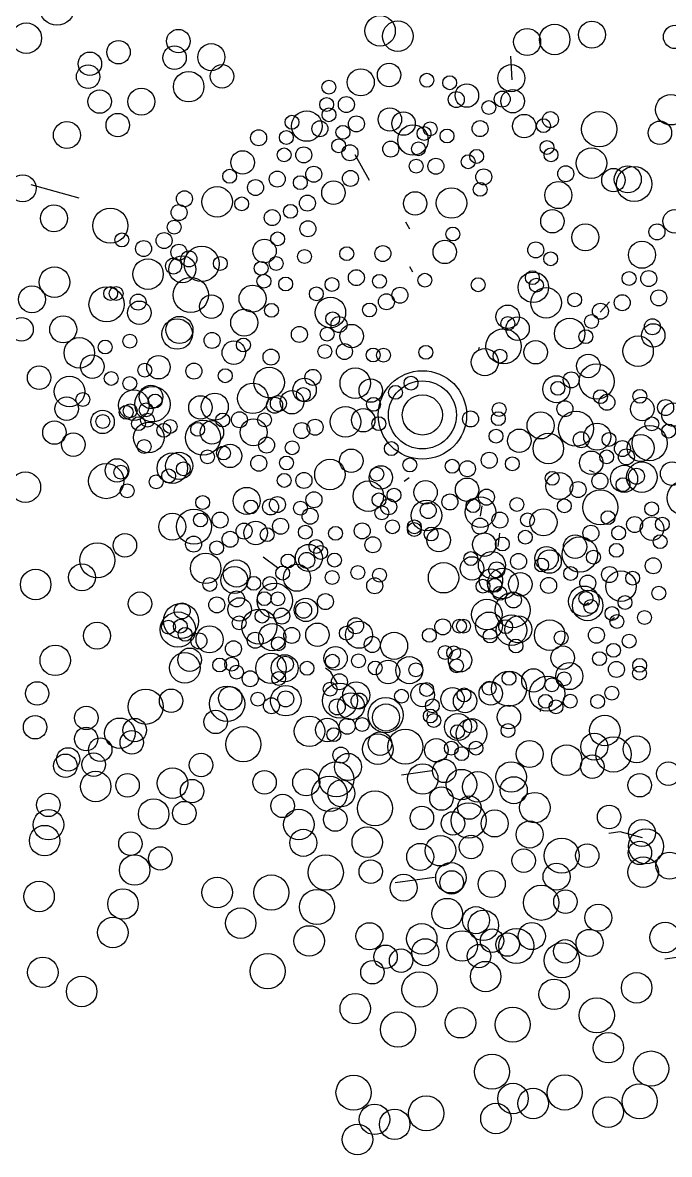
# Model space of a CAD drawing. Header units: millimetres. Extents: x 441156 to 441876, y 4514765 to 4515211.
# Drawn here: x 441718.662 to 441719.315, y 4514837.387 to 4514838.531 of the extents above; entities that cross this region are included whole.
import ezdxf

# ---------------------------------------------------------------- set-up
doc = ezdxf.new("R2010")
doc.units = ezdxf.units.MM
doc.layers.add('01_piscinas', color=254, linetype='Continuous')

msp = doc.modelspace()

# ---------------------------------------------------------------- linework, layer by layer
at = {"layer": '01_piscinas'}
for p, q in [((441719.15626351, 4514838.47299437, 0.00000053), (441719.15508671, 4514838.49681329, 0.00000053)), ((441719.01222704, 4514838.37131475, 0.00000053), (441718.99758698, 4514838.39723094, 0.00000053)), ((441718.71871928, 4514838.35359961, 0.00000053), (441718.67025413, 4514838.3670747, 0.00000053)), ((441719.04860057, 4514838.32940603, 0.00000053), (441719.05276712, 4514838.32258655, 0.00000053)), ((441719.30437968, 4514838.32745384, 0.00000053), (441719.30591953, 4514838.32684535, 0.00000053)), ((441719.05254837, 4514838.28441181, 0.00000053), (441719.0557534, 4514838.27916606, 0.00000053)), ((441719.24525386, 4514838.23819898, 0.00000053), (441719.25472747, 4514838.24865735, 0.00000053)), ((441719.12295464, 4514838.20268991, 0.00000053), (441719.12210079, 4514838.19915405, 0.00000053)), ((441719.05236415, 4514838.07085598, 0.00000053), (441719.04735935, 4514838.06711552, 0.00000053)), ((441719.23435658, 4514838.07859969, 0.00000053), (441719.2392841, 4514838.07665253, 0.00000053)), ((441719.12573493, 4514838.04251251, 0.00000053), (441719.12422402, 4514838.03206184, 0.00000053)), ((441719.1437431, 4514838.01493694, 0.00000053), (441719.14177892, 4514838.00135107, 0.00000053)), ((441718.90475186, 4514837.99119592, 0.00000053), (441718.91927758, 4514837.9801735, 0.00000053)), ((441719.23359157, 4514837.94460043, 0.00000053), (441719.22858677, 4514837.94085997, 0.00000053)), ((441719.25996562, 4514837.92942843, 0.00000053), (441719.25496082, 4514837.92568798, 0.00000053)), ((441719.07100428, 4514837.83361461, 0.00000053), (441719.07015043, 4514837.83007875, 0.00000053)), ((441719.18542744, 4514837.83819045, 0.00000053), (441719.18457359, 4514837.83465459, 0.00000053)), ((441719.09013433, 4514837.79079296, 0.00000053), (441719.08928048, 4514837.78725709, 0.00000053)), ((441719.04453129, 4514837.77091968, 0.00000053), (441719.07506159, 4514837.77510615, 0.00000053)), ((441719.03817837, 4514837.66186626, 0.00000053), (441719.07786776, 4514837.66730868, 0.00000053))]:
    msp.add_line(p, q, dxfattribs=at)
at = {"layer": '01_piscinas', "elevation": 0.00000053}
for points in [[(441718.98005046, 4514837.86250141), (441718.97307738, 4514837.87446183), (441718.97307738, 4514837.87446183), (441718.96762819, 4514837.87863187)], [(441719.2883052, 4514837.70711101), (441719.26567946, 4514837.71307092), (441719.26567946, 4514837.71307092), (441719.25418438, 4514837.71154233)], [(441719.35508446, 4514837.57891499), (441719.32567099, 4514837.58666287), (441719.32567099, 4514837.58666287), (441719.31072739, 4514837.5846757)]]:
    msp.add_lwpolyline(points, dxfattribs=at)
at = {"layer": '01_piscinas'}
for centre, radius in [((441718.69637246, 4514838.54600709, 0.00000053), 0.01775907), ((441718.66540419, 4514838.51509017, 0.00000053), 0.01541533), ((441719.02290338, 4514838.52251039, 0.00000053), 0.01541533), ((441719.04088056, 4514838.51717122, 0.00000053), 0.01541533), ((441719.19941716, 4514838.51386468, 0.00000053), 0.01541533), ((441719.23702387, 4514838.51863875, 0.00000053), 0.01366082), ((441719.32114254, 4514838.51641371, 0.00000053), 0.01185795), ((441718.81906648, 4514838.51216884, 0.00000053), 0.01185795), ((441719.17154698, 4514838.51133995, 0.00000053), 0.01366082), ((441718.75856054, 4514838.50098001, 0.00000053), 0.01185795), ((441718.81518037, 4514838.49539479, 0.00000053), 0.01185795), ((441718.85228779, 4514838.49595021, 0.00000053), 0.01366082), ((441718.72962526, 4514838.48925965, 0.00000053), 0.01185795), ((441718.72786825, 4514838.47620611, 0.00000053), 0.01185795), ((441718.86314648, 4514838.47658237, 0.00000053), 0.01185795), ((441719.00340813, 4514838.47056736, 0.00000053), 0.01366082), ((441719.03202534, 4514838.47794925, 0.00000053), 0.01185795), ((441719.15555976, 4514838.47473476, 0.00000053), 0.01366082), ((441718.82947745, 4514838.46608329, 0.00000053), 0.01541533), ((441718.9712096, 4514838.46565616, 0.00000053), 0.00701654), ((441719.07009421, 4514838.47258396, 0.00000053), 0.00701654), ((441719.09330162, 4514838.47010767, 0.00000053), 0.00701654), ((441718.73947713, 4514838.4510515, 0.00000053), 0.01185795), ((441718.78160366, 4514838.45102801, 0.00000053), 0.01366082), ((441719.09996338, 4514838.45312918, 0.00000053), 0.00808333), ((441719.1106396, 4514838.45717588, 0.00000053), 0.01185795), ((441719.14641775, 4514838.45350149, 0.00000053), 0.00808333), ((441719.15695224, 4514838.45145769, 0.00000053), 0.01185795), ((441718.96890796, 4514838.44803685, 0.00000053), 0.00701654), ((441718.98882578, 4514838.44802033, 0.00000053), 0.00808333), ((441719.13283551, 4514838.44497568, 0.00000053), 0.00701654), ((441719.31668673, 4514838.44282823, 0.00000053), 0.01541533), ((441718.75778192, 4514838.42724576, 0.00000053), 0.01185795), ((441718.93384548, 4514838.43015308, 0.00000053), 0.00701654), ((441718.94882062, 4514838.42631531, 0.00000053), 0.01541533), ((441718.97124265, 4514838.43776543, 0.00000053), 0.00701654), ((441718.99896011, 4514838.42851839, 0.00000053), 0.00808333), ((441719.0327813, 4514838.43295362, 0.00000053), 0.01185795), ((441719.0466099, 4514838.42884657, 0.00000053), 0.01185795), ((441719.16856112, 4514838.42630308, 0.00000053), 0.01185795), ((441719.19505682, 4514838.43278766, 0.00000053), 0.00808333), ((441719.24438456, 4514838.4231912, 0.00000053), 0.01775907), ((441718.70638023, 4514838.41721829, 0.00000053), 0.01366082), ((441718.96204209, 4514838.42364868, 0.00000053), 0.00808333), ((441718.98537787, 4514838.41999258, 0.00000053), 0.00701654), ((441719.05618166, 4514838.41220182, 0.00000053), 0.01541533), ((441719.06735437, 4514838.4187861, 0.00000053), 0.00701654), ((441719.0735512, 4514838.42351265, 0.00000053), 0.00701654), ((441719.12400723, 4514838.42370296, 0.00000053), 0.00808333), ((441719.18812969, 4514838.42666387, 0.00000053), 0.00701654), ((441719.30571156, 4514838.41949163, 0.00000053), 0.01185795), ((441718.90017387, 4514838.41446292, 0.00000053), 0.00808333), ((441718.92817786, 4514838.414771, 0.00000053), 0.00701654), ((441719.09056177, 4514838.41630981, 0.00000053), 0.00701654), ((441718.92587623, 4514838.39715169, 0.00000053), 0.00701654), ((441718.94579404, 4514838.39713516, 0.00000053), 0.00808333), ((441718.98105076, 4514838.40639814, 0.00000053), 0.00701654), ((441718.99249191, 4514838.39930659, 0.00000053), 0.00808333), ((441719.03368276, 4514838.40309594, 0.00000053), 0.00808333), ((441719.06168675, 4514838.40340402, 0.00000053), 0.00701654), ((441719.12055932, 4514838.39567522, 0.00000053), 0.00701654), ((441719.19160892, 4514838.40475991, 0.00000053), 0.00701654), ((441719.19567648, 4514838.39725552, 0.00000053), 0.00701654), ((441719.23652935, 4514838.38884605, 0.00000053), 0.01541533), ((441718.88399212, 4514838.38954816, 0.00000053), 0.01185795), ((441719.05938511, 4514838.38578471, 0.00000053), 0.00701654), ((441719.07930293, 4514838.38576818, 0.00000053), 0.00808333), ((441719.11191498, 4514838.39028282, 0.00000053), 0.00701654), ((441718.87086372, 4514838.37558495, 0.00000053), 0.00701654), ((441718.91901035, 4514838.37276351, 0.00000053), 0.00808333), ((441718.95592837, 4514838.37763323, 0.00000053), 0.00808333), ((441718.99299932, 4514838.37338022, 0.00000053), 0.00808333), ((441719.12767335, 4514838.37498923, 0.00000053), 0.00808333), ((441719.21057046, 4514838.3781384, 0.00000053), 0.00808333), ((441719.25876849, 4514838.37165966, 0.00000053), 0.01185795), ((441719.27328214, 4514838.37244722, 0.00000053), 0.01366082), ((441719.27971706, 4514838.36776183, 0.00000053), 0.01775907), ((441718.66168505, 4514838.36346646, 0.00000053), 0.01366082), ((441718.89700535, 4514838.36413682, 0.00000053), 0.00808333), ((441718.94234614, 4514838.36910741, 0.00000053), 0.00701654), ((441718.97579456, 4514838.35895741, 0.00000053), 0.01185795), ((441719.12411307, 4514838.36234226, 0.00000053), 0.00701654), ((441719.20315144, 4514838.35655425, 0.00000053), 0.01366082), ((441718.82523217, 4514838.35285236, 0.00000053), 0.00808333), ((441718.85823208, 4514838.34977428, 0.00000053), 0.01541533), ((441718.94946017, 4514838.34842142, 0.00000053), 0.00808333), ((441719.05837998, 4514838.34810088, 0.00000053), 0.01185795), ((441719.09506943, 4514838.34855337, 0.00000053), 0.01541533), ((441718.6932737, 4514838.33309055, 0.00000053), 0.01366082), ((441718.8197283, 4514838.3389572, 0.00000053), 0.00808333), ((441718.88306182, 4514838.34764438, 0.00000053), 0.00701654), ((441718.9323514, 4514838.34013089, 0.00000053), 0.00701654), ((441718.75022671, 4514838.32562221, 0.00000053), 0.01775907), ((441718.91388983, 4514838.3337653, 0.00000053), 0.00808333), ((441719.19710897, 4514838.3301349, 0.00000053), 0.01185795), ((441719.32068122, 4514838.33008789, 0.00000053), 0.01185795), ((441718.81475996, 4514838.32417416, 0.00000053), 0.00701654), ((441718.94996758, 4514838.32249505, 0.00000053), 0.00808333), ((441719.09641935, 4514838.31720464, 0.00000053), 0.00701654), ((441719.23033028, 4514838.31391627, 0.00000053), 0.01366082), ((441719.30279089, 4514838.3194069, 0.00000053), 0.00808333), ((441718.76183464, 4514838.31125065, 0.00000053), 0.00701654), ((441718.80464768, 4514838.31060643, 0.00000053), 0.00808333), ((441718.90611106, 4514838.30007969, 0.00000053), 0.01185795), ((441718.91937606, 4514838.31228056, 0.00000053), 0.00701654), ((441719.08829364, 4514838.29914053, 0.00000053), 0.01185795), ((441718.78393709, 4514838.30248719, 0.00000053), 0.00808333), ((441718.81963361, 4514838.2987872, 0.00000053), 0.00808333), ((441718.82973156, 4514838.29207551, 0.00000053), 0.00808333), ((441718.84251914, 4514838.28709236, 0.00000053), 0.01775907), ((441718.94651968, 4514838.29446731, 0.00000053), 0.00701654), ((441718.98920276, 4514838.29732895, 0.00000053), 0.00701654), ((441719.02570487, 4514838.29750403, 0.00000053), 0.00808333), ((441719.18028272, 4514838.30113917, 0.00000053), 0.00808333), ((441719.19534497, 4514838.29225417, 0.00000053), 0.00701654), ((441719.28758432, 4514838.29625467, 0.00000053), 0.01366082), ((441718.78841183, 4514838.27672435, 0.00000053), 0.01541533), ((441718.81412974, 4514838.28489203, 0.00000053), 0.00808333), ((441718.82303001, 4514838.28150118, 0.00000053), 0.01366082), ((441718.86142124, 4514838.28742625, 0.00000053), 0.00701654), ((441718.90263834, 4514838.28259957, 0.00000053), 0.00701654), ((441718.91788667, 4514838.28751038, 0.00000053), 0.00701654), ((441718.69379216, 4514838.2686437, 0.00000053), 0.01541533), ((441718.90553126, 4514838.26950646, 0.00000053), 0.00701654), ((441718.99892118, 4514838.27313238, 0.00000053), 0.00808333), ((441719.02225696, 4514838.26947628, 0.00000053), 0.00701654), ((441719.06823988, 4514838.27051576, 0.00000053), 0.00701654), ((441719.17777346, 4514838.26340395, 0.00000053), 0.01541533), ((441719.17683482, 4514838.27311142, 0.00000053), 0.00701654), ((441719.27455847, 4514838.27223649, 0.00000053), 0.00701654), ((441719.29447629, 4514838.27221997, 0.00000053), 0.00808333), ((441718.83159954, 4514838.25564013, 0.00000053), 0.01775907), ((441718.89402419, 4514838.25186283, 0.00000053), 0.01366082), ((441718.92752064, 4514838.26674525, 0.00000053), 0.00701654), ((441718.9742689, 4514838.26622105, 0.00000053), 0.00701654), ((441719.12203071, 4514838.26599455, 0.00000053), 0.00701654), ((441719.18090237, 4514838.26560703, 0.00000053), 0.00701654), ((441718.67106997, 4514838.25123478, 0.00000053), 0.01366082), ((441718.74647957, 4514838.2461517, 0.00000053), 0.01775907), ((441718.7506042, 4514838.25710092, 0.00000053), 0.00701654), ((441718.75623608, 4514838.25718548, 0.00000053), 0.00701654), ((441718.77833853, 4514838.24842202, 0.00000053), 0.00808333), ((441718.85240318, 4514838.24388744, 0.00000053), 0.01185795), ((441718.95852931, 4514838.25684948, 0.00000053), 0.00701654), ((441719.02937099, 4514838.24879029, 0.00000053), 0.00808333), ((441719.04300841, 4514838.25539874, 0.00000053), 0.00808333), ((441719.19071549, 4514838.24772546, 0.00000053), 0.01541533), ((441719.21954597, 4514838.25066975, 0.00000053), 0.00701654), ((441719.2676926, 4514838.24784832, 0.00000053), 0.00808333), ((441719.30461062, 4514838.25271803, 0.00000053), 0.00808333), ((441718.77961882, 4514838.23767155, 0.00000053), 0.01185795), ((441718.91307804, 4514838.24009811, 0.00000053), 0.00701654), ((441718.97271304, 4514838.23800793, 0.00000053), 0.01541533), ((441719.01226223, 4514838.24049976, 0.00000053), 0.00701654), ((441719.15191213, 4514838.23364098, 0.00000053), 0.01185795), ((441719.2456876, 4514838.23922162, 0.00000053), 0.00808333), ((441718.66053209, 4514838.22088235, 0.00000053), 0.01185795), ((441718.70265862, 4514838.22085886, 0.00000053), 0.01366082), ((441718.81790029, 4514838.21618198, 0.00000053), 0.01541533), ((441718.8201476, 4514838.22037001, 0.00000053), 0.01366082), ((441718.88562449, 4514838.22766881, 0.00000053), 0.01366082), ((441718.97500008, 4514838.23146806, 0.00000053), 0.00701654), ((441718.98140221, 4514838.22572498, 0.00000053), 0.00808333), ((441719.15204254, 4514838.22689784, 0.00000053), 0.00701654), ((441719.16186753, 4514838.2215806, 0.00000053), 0.01185795), ((441719.21451171, 4514838.216778, 0.00000053), 0.01541533), ((441719.23653095, 4514838.22889973, 0.00000053), 0.00701654), ((441719.29814242, 4514838.22350623, 0.00000053), 0.00808333), ((441718.94132847, 4514838.2157779, 0.00000053), 0.00808333), ((441718.96933246, 4514838.21608598, 0.00000053), 0.00701654), ((441718.99417334, 4514838.21410558, 0.00000053), 0.01185795), ((441719.14768952, 4514838.20374229, 0.00000053), 0.01775907), ((441719.23086333, 4514838.21351765, 0.00000053), 0.00701654), ((441719.29901797, 4514838.21476915, 0.00000053), 0.01185795), ((441718.71891876, 4514838.1971172, 0.00000053), 0.01541533), ((441718.74500564, 4514838.20303576, 0.00000053), 0.00701654), ((441718.77006601, 4514838.20894777, 0.00000053), 0.00701654), ((441718.85307669, 4514838.20974711, 0.00000053), 0.00808333), ((441718.87508661, 4514838.19731638, 0.00000053), 0.01185795), ((441718.88476637, 4514838.20509784, 0.00000053), 0.00701654), ((441719.18017232, 4514838.19777486, 0.00000053), 0.01185795), ((441719.2836651, 4514838.19879707, 0.00000053), 0.01541533), ((441718.912692, 4514838.19291196, 0.00000053), 0.00808333), ((441718.96703083, 4514838.19846667, 0.00000053), 0.00701654), ((441718.98694864, 4514838.19845014, 0.00000053), 0.00808333), ((441719.01591926, 4514838.19498358, 0.00000053), 0.00701654), ((441719.0264305, 4514838.19483617, 0.00000053), 0.00701654), ((441719.06911358, 4514838.19769782, 0.00000053), 0.00701654), ((441719.12877063, 4514838.18774739, 0.00000053), 0.01366082), ((441719.14407328, 4514838.19389645, 0.00000053), 0.00701654), ((441718.73203179, 4514838.18324513, 0.00000053), 0.01185795), ((441718.78505177, 4514838.1796103, 0.00000053), 0.00701654), ((441718.79894697, 4514838.18265117, 0.00000053), 0.01185795), ((441718.8347642, 4514838.17869412, 0.00000053), 0.00808333), ((441719.23336723, 4514838.18394338, 0.00000053), 0.01185795), ((441719.24173284, 4514838.16822441, 0.00000053), 0.01775907), ((441718.67830786, 4514838.17209524, 0.00000053), 0.01185795), ((441718.70902596, 4514838.15810668, 0.00000053), 0.01541533), ((441718.75121512, 4514838.17132473, 0.00000053), 0.00701654), ((441718.86645387, 4514838.17404486, 0.00000053), 0.00701654), ((441718.9108499, 4514838.16725358, 0.00000053), 0.01541533), ((441718.95506788, 4514838.17240405, 0.00000053), 0.00808333), ((441718.99783964, 4514838.16648143, 0.00000053), 0.01541533), ((441719.06570769, 4514838.13443107, 0.00000053), 0.0446896), ((441719.05417972, 4514838.16658992, 0.00000053), 0.00701654), ((441719.20111165, 4514838.16042595, 0.00000053), 0.01366082), ((441719.21615278, 4514838.16986148, 0.00000053), 0.00808333), ((441718.7698996, 4514838.16620085, 0.00000053), 0.00701654), ((441718.79291165, 4514838.14528769, 0.00000053), 0.01775907), ((441718.79133713, 4514838.15264307, 0.00000053), 0.01185795), ((441718.89429154, 4514838.15115323, 0.00000053), 0.01541533), ((441718.94658631, 4514838.15967916, 0.00000053), 0.01185795), ((441718.94531078, 4514838.15503054, 0.00000053), 0.00701654), ((441719.01350149, 4514838.15908519, 0.00000053), 0.01185795), ((441719.06570769, 4514838.13443107, 0.00000053), 0.03437661), ((441719.03844014, 4514838.15721835, 0.00000053), 0.00701654), ((441719.20257055, 4514838.16133567, 0.00000053), 0.00701654), ((441718.70612865, 4514838.14071479, 0.00000053), 0.01185795), ((441718.72245473, 4514838.15009064, 0.00000053), 0.00701654), ((441718.77404391, 4514838.14426385, 0.00000053), 0.01541533), ((441718.79550708, 4514838.14849674, 0.00000053), 0.00701654), ((441718.84135093, 4514838.14199475, 0.00000053), 0.01185795), ((441718.85586458, 4514838.14278232, 0.00000053), 0.01366082), ((441718.91635813, 4514838.14419822, 0.00000053), 0.00808333), ((441718.92011114, 4514838.14595142, 0.00000053), 0.00808333), ((441718.93384911, 4514838.14729427, 0.00000053), 0.01185795), ((441719.01625587, 4514838.14514739, 0.00000053), 0.00701654), ((441719.06570769, 4514838.13443107, 0.00000053), 0.02034119), ((441719.24574351, 4514838.15291115, 0.00000053), 0.00701654), ((441719.25214564, 4514838.14716807, 0.00000053), 0.00808333), ((441719.28800156, 4514838.14041192, 0.00000053), 0.01185795), ((441719.28539799, 4514838.15328308, 0.00000053), 0.00701654), ((441718.7424559, 4514838.12741294, 0.00000053), 0.01185795), ((441718.76638282, 4514838.13707905, 0.00000053), 0.00701654), ((441718.77026605, 4514838.13860141, 0.00000053), 0.00701654), ((441718.78653326, 4514838.13964349, 0.00000053), 0.00701654), ((441718.98794684, 4514838.12747091, 0.00000053), 0.01541533), ((441719.00589165, 4514838.1290771, 0.00000053), 0.01185795), ((441719.14328623, 4514838.13987264, 0.00000053), 0.00701654), ((441719.20968458, 4514838.14064968, 0.00000053), 0.00808333), ((441719.31153962, 4514838.14183495, 0.00000053), 0.00808333), ((441719.31939183, 4514838.13480293, 0.00000053), 0.01185795), ((441718.69377521, 4514838.11662441, 0.00000053), 0.01185795), ((441718.74265193, 4514838.12777576, 0.00000053), 0.00701654), ((441718.77884605, 4514838.12560375, 0.00000053), 0.00701654), ((441718.78790694, 4514838.12915592, 0.00000053), 0.00701654), ((441718.81079435, 4514838.12283428, 0.00000053), 0.00701654), ((441718.84389995, 4514838.11153232, 0.00000053), 0.01775907), ((441718.85295982, 4514838.11684014, 0.00000053), 0.01185795), ((441718.86376781, 4514838.12932097, 0.00000053), 0.00701654), ((441718.88078779, 4514838.1295421, 0.00000053), 0.00808333), ((441718.89508635, 4514838.11681664, 0.00000053), 0.01366082), ((441718.90616761, 4514838.12945899, 0.00000053), 0.00701654), ((441718.95725934, 4514838.12201262, 0.00000053), 0.00808333), ((441719.0216869, 4514838.12558001, 0.00000053), 0.00701654), ((441719.11440151, 4514838.13035302, 0.00000053), 0.00808333), ((441719.1424055, 4514838.13066109, 0.00000053), 0.00701654), ((441719.18512444, 4514838.12382075, 0.00000053), 0.01366082), ((441719.22094946, 4514838.12063765, 0.00000053), 0.01775907), ((441719.29759609, 4514838.12534251, 0.00000053), 0.00701654), ((441718.78913546, 4514838.11156285, 0.00000053), 0.01541533), ((441718.80437427, 4514838.11889467, 0.00000053), 0.00701654), ((441718.83859169, 4514838.11986022, 0.00000053), 0.00701654), ((441718.94379504, 4514838.11866253, 0.00000053), 0.00808333), ((441719.14010386, 4514838.11304178, 0.00000053), 0.00701654), ((441719.1636002, 4514838.1083347, 0.00000053), 0.01185795), ((441719.22625031, 4514838.1093045, 0.00000053), 0.00808333), ((441719.242372, 4514838.11251058, 0.00000053), 0.01366082), ((441719.2542543, 4514838.10961258, 0.00000053), 0.00701654), ((441719.2953713, 4514838.10593443, 0.00000053), 0.01775907), ((441719.31460667, 4514838.11813968, 0.00000053), 0.00701654), ((441718.71287867, 4514838.10443506, 0.00000053), 0.01185795), ((441718.78440705, 4514838.10253051, 0.00000053), 0.00701654), ((441718.8712646, 4514838.0930344, 0.00000053), 0.01185795), ((441718.90822471, 4514838.10400641, 0.00000053), 0.00808333), ((441718.93403793, 4514838.10128902, 0.00000053), 0.00701654), ((441719.03430612, 4514838.10041174, 0.00000053), 0.00701654), ((441719.19296796, 4514838.10050579, 0.00000053), 0.01541533), ((441719.2678264, 4514838.1003913, 0.00000053), 0.00808333), ((441719.28629492, 4514838.10096972, 0.00000053), 0.01366082), ((441718.81293167, 4514838.08061539, 0.00000053), 0.01541533), ((441718.81986291, 4514838.08300692, 0.00000053), 0.01366082), ((441718.84848558, 4514838.09208337, 0.00000053), 0.00701654), ((441718.86464883, 4514838.09593013, 0.00000053), 0.00701654), ((441718.90036632, 4514838.08559886, 0.00000053), 0.00808333), ((441718.99380613, 4514838.08814174, 0.00000053), 0.01185795), ((441719.13323799, 4514838.08865361, 0.00000053), 0.00808333), ((441719.23632953, 4514838.08609123, 0.00000053), 0.01185795), ((441719.25195266, 4514838.09199326, 0.00000053), 0.00701654), ((441719.27187048, 4514838.09197674, 0.00000053), 0.00808333), ((441718.74610948, 4514838.06757968, 0.00000053), 0.01775907), ((441718.75704045, 4514838.07831027, 0.00000053), 0.01185795), ((441718.76096335, 4514838.07662281, 0.00000053), 0.00701654), ((441718.82409059, 4514838.08002995, 0.00000053), 0.00701654), ((441718.92837031, 4514838.08590694, 0.00000053), 0.00701654), ((441718.97223566, 4514838.07425494, 0.00000053), 0.01541533), ((441719.0236795, 4514838.07124867, 0.00000053), 0.01185795), ((441719.05297499, 4514838.08389995, 0.00000053), 0.00701654), ((441719.09574765, 4514838.08255333, 0.00000053), 0.00701654), ((441719.11123299, 4514838.08002691, 0.00000053), 0.00808333), ((441719.15657377, 4514838.08499751, 0.00000053), 0.00701654), ((441719.26955085, 4514838.0698726, 0.00000053), 0.01366082), ((441719.28751609, 4514838.07158928, 0.00000053), 0.01541533), ((441719.31811344, 4514838.07512649, 0.00000053), 0.01185795), ((441718.66444028, 4514838.06147403, 0.00000053), 0.01541533), ((441718.79667531, 4514838.06679248, 0.00000053), 0.00701654), ((441718.80925684, 4514838.0727919, 0.00000053), 0.00701654), ((441718.92606868, 4514838.06828762, 0.00000053), 0.00701654), ((441718.94598649, 4514838.0682711, 0.00000053), 0.00808333), ((441719.0196545, 4514838.074601, 0.00000053), 0.00701654), ((441719.1108772, 4514838.05883015, 0.00000053), 0.01185795), ((441719.19694016, 4514838.07042653, 0.00000053), 0.00701654), ((441719.20407395, 4514838.0625738, 0.00000053), 0.01366082), ((441719.24508679, 4514838.06760509, 0.00000053), 0.00808333), ((441719.26842257, 4514838.06394899, 0.00000053), 0.00701654), ((441719.28200481, 4514838.07247481, 0.00000053), 0.00808333), ((441718.76735221, 4514838.05778661, 0.00000053), 0.00701654), ((441718.88811385, 4514838.04759347, 0.00000053), 0.01366082), ((441719.01107104, 4514838.05229395, 0.00000053), 0.01541533), ((441719.03703133, 4514838.05346322, 0.00000053), 0.00701654), ((441719.06883595, 4514838.05625242, 0.00000053), 0.01185795), ((441719.13045349, 4514838.05134192, 0.00000053), 0.00808333), ((441719.22308179, 4514838.05897839, 0.00000053), 0.00808333), ((441719.3307038, 4514838.05050506, 0.00000053), 0.01775907), ((441718.84363247, 4514838.04588383, 0.00000053), 0.00701654), ((441718.8923313, 4514838.04145536, 0.00000053), 0.00701654), ((441718.91224912, 4514838.04143884, 0.00000053), 0.00808333), ((441718.9192028, 4514838.04389945, 0.00000053), 0.00808333), ((441718.95612082, 4514838.04876916, 0.00000053), 0.00808333), ((441719.02178301, 4514838.04855241, 0.00000053), 0.00701654), ((441719.03160306, 4514838.04158308, 0.00000053), 0.00808333), ((441719.06977442, 4514838.03279882, 0.00000053), 0.01541533), ((441719.09353547, 4514838.0464722, 0.00000053), 0.00808333), ((441719.12442805, 4514838.03614987, 0.00000053), 0.01541533), ((441719.11687126, 4514838.0428161, 0.00000053), 0.00701654), ((441719.16121929, 4514838.04392432, 0.00000053), 0.00701654), ((441719.20913825, 4514838.04248596, 0.00000053), 0.00701654), ((441719.24558383, 4514838.04101662, 0.00000053), 0.01775907), ((441718.8348357, 4514838.02154218, 0.00000053), 0.01775907), ((441718.86124865, 4514838.02824799, 0.00000053), 0.00808333), ((441718.94253859, 4514838.04024335, 0.00000053), 0.00701654), ((441718.95224552, 4514838.03207858, 0.00000053), 0.00808333), ((441719.02467592, 4514838.03545929, 0.00000053), 0.00701654), ((441719.07153047, 4514838.03784551, 0.00000053), 0.00808333), ((441719.18808674, 4514838.0259686, 0.00000053), 0.01366082), ((441719.25322556, 4514838.03067174, 0.00000053), 0.00701654), ((441719.29742685, 4514838.03949626, 0.00000053), 0.00701654), ((441718.81296706, 4514838.021461, 0.00000053), 0.01366082), ((441718.84133084, 4514838.02826452, 0.00000053), 0.00701654), ((441718.88546543, 4514838.01706719, 0.00000053), 0.00808333), ((441718.89721554, 4514838.01517209, 0.00000053), 0.01185795), ((441718.92238344, 4514838.0219369, 0.00000053), 0.00808333), ((441719.00481937, 4514838.01721143, 0.00000053), 0.00808333), ((441719.03549102, 4514838.0214469, 0.00000053), 0.00701654), ((441719.05748041, 4514838.01868569, 0.00000053), 0.00701654), ((441719.05758694, 4514838.02135307, 0.00000053), 0.00701654), ((441719.12398529, 4514838.02213011, 0.00000053), 0.00808333), ((441719.14400235, 4514838.02813552, 0.00000053), 0.00808333), ((441719.17200634, 4514838.0284436, 0.00000053), 0.00701654), ((441719.28020992, 4514838.02370746, 0.00000053), 0.00808333), ((441719.29772857, 4514838.0194842, 0.00000053), 0.01185795), ((441719.30821391, 4514838.02401554, 0.00000053), 0.00701654), ((441718.76503338, 4514838.00265184, 0.00000053), 0.01185795), ((441718.87138298, 4514838.00874606, 0.00000053), 0.00808333), ((441718.90880121, 4514838.01341109, 0.00000053), 0.00701654), ((441718.9474157, 4514838.01592951, 0.00000053), 0.00701654), ((441718.97794787, 4514838.01476735, 0.00000053), 0.00701654), ((441719.07459752, 4514838.01415024, 0.00000053), 0.00701654), ((441719.0821712, 4514838.00789947, 0.00000053), 0.01185795), ((441719.12819658, 4514838.0034051, 0.00000053), 0.01185795), ((441719.1697047, 4514838.01082429, 0.00000053), 0.00701654), ((441719.23600863, 4514838.01488294, 0.00000053), 0.00808333), ((441719.26401261, 4514838.01519102, 0.00000053), 0.00701654), ((441719.30591227, 4514838.00639623, 0.00000053), 0.00701654), ((441718.73714487, 4514837.98756998, 0.00000053), 0.01775907), ((441718.83446496, 4514838.00387634, 0.00000053), 0.00808333), ((441718.85780075, 4514838.00022024, 0.00000053), 0.00701654), ((441718.95095095, 4514837.98999398, 0.00000053), 0.01366082), ((441718.95821261, 4514838.0014839, 0.00000053), 0.00701654), ((441718.96281322, 4514837.99546252, 0.00000053), 0.00701654), ((441719.01563447, 4514838.00319904, 0.00000053), 0.00808333), ((441719.14650245, 4514838.00400948, 0.00000053), 0.00701654), ((441719.22480045, 4514837.99342986, 0.00000053), 0.01775907), ((441719.22006798, 4514838.00131766, 0.00000053), 0.01185795), ((441719.26171098, 4514837.99757171, 0.00000053), 0.00701654), ((441718.84666789, 4514837.97939439, 0.00000053), 0.01541533), ((441718.92986551, 4514837.98681408, 0.00000053), 0.00701654), ((441718.94885392, 4514837.98748114, 0.00000053), 0.00808333), ((441718.9768579, 4514837.98778922, 0.00000053), 0.00701654), ((441719.11584314, 4514837.97931472, 0.00000053), 0.01185795), ((441719.1146922, 4514837.98925755, 0.00000053), 0.00701654), ((441719.13590662, 4514837.98272137, 0.00000053), 0.01366082), ((441719.16283883, 4514837.98643611, 0.00000053), 0.00808333), ((441719.1911327, 4514837.9895973, 0.00000053), 0.01185795), ((441719.19419294, 4514837.98628244, 0.00000053), 0.01185795), ((441719.23850872, 4514837.9907569, 0.00000053), 0.00701654), ((441718.72160797, 4514837.97033827, 0.00000053), 0.01366082), ((441718.87556155, 4514837.96762864, 0.00000053), 0.01366082), ((441718.87795135, 4514837.97420862, 0.00000053), 0.01366082), ((441718.92447524, 4514837.97465164, 0.00000053), 0.00701654), ((441718.93886436, 4514837.96990062, 0.00000053), 0.01366082), ((441719.00038906, 4514837.97523727, 0.00000053), 0.00701654), ((441719.02237845, 4514837.97247606, 0.00000053), 0.00701654), ((441719.08711025, 4514837.96993999, 0.00000053), 0.01541533), ((441719.14694325, 4514837.96409731, 0.00000053), 0.01541533), ((441719.14083383, 4514837.97780941, 0.00000053), 0.00808333), ((441719.18617461, 4514837.98278001, 0.00000053), 0.00701654), ((441719.21553354, 4514837.97415619, 0.00000053), 0.00701654), ((441719.25484511, 4514837.97318353, 0.00000053), 0.00808333), ((441719.2990464, 4514837.98200805, 0.00000053), 0.00808333), ((441718.67483109, 4514837.96311807, 0.00000053), 0.01541533), ((441718.85078538, 4514837.96319771, 0.00000053), 0.00701654), ((441718.89513341, 4514837.96430592, 0.00000053), 0.00701654), ((441718.91158808, 4514837.96420728, 0.00000053), 0.00701654), ((441718.97455627, 4514837.97016991, 0.00000053), 0.00701654), ((441719.01745052, 4514837.96185912, 0.00000053), 0.00808333), ((441719.12689029, 4514837.96131698, 0.00000053), 0.00701654), ((441719.1349466, 4514837.96712538, 0.00000053), 0.01185795), ((441719.13896595, 4514837.96228572, 0.00000053), 0.00701654), ((441719.16461572, 4514837.96330457, 0.00000053), 0.01185795), ((441719.19328864, 4514837.96209402, 0.00000053), 0.00808333), ((441719.2328401, 4514837.96455684, 0.00000053), 0.00808333), ((441719.26637606, 4514837.96138364, 0.00000053), 0.01541533), ((441719.27818089, 4514837.96952743, 0.00000053), 0.00701654), ((441718.87791648, 4514837.94851712, 0.00000053), 0.00808333), ((441718.91652393, 4514837.94666285, 0.00000053), 0.01775907), ((441719.14390087, 4514837.95411415, 0.00000053), 0.00701654), ((441719.2287602, 4514837.94614717, 0.00000053), 0.01541533), ((441719.23273852, 4514837.94183786, 0.00000053), 0.01541533), ((441719.30455494, 4514837.95435544, 0.00000053), 0.00701654), ((441718.7802584, 4514837.94365957, 0.00000053), 0.01185795), ((441718.85789942, 4514837.94251172, 0.00000053), 0.00808333), ((441718.88099732, 4514837.93783732, 0.00000053), 0.01185795), ((441718.90592046, 4514837.9488252, 0.00000053), 0.00701654), ((441718.91954377, 4514837.94860317, 0.00000053), 0.00701654), ((441718.94796605, 4514837.93747924, 0.00000053), 0.01185795), ((441718.9456854, 4514837.93715504, 0.00000053), 0.00808333), ((441718.9676904, 4514837.94578173, 0.00000053), 0.00808333), ((441719.13088378, 4514837.93277982, 0.00000053), 0.01541533), ((441719.1569663, 4514837.93720846, 0.00000053), 0.01775907), ((441719.15771831, 4514837.9474379, 0.00000053), 0.00808333), ((441719.23097223, 4514837.94903314, 0.00000053), 0.00701654), ((441719.23590715, 4514837.94086157, 0.00000053), 0.00701654), ((441719.27045489, 4514837.94487438, 0.00000053), 0.00701654), ((441718.8185177, 4514837.91758791, 0.00000053), 0.01775907), ((441718.82162446, 4514837.92614188, 0.00000053), 0.01775907), ((441718.82291387, 4514837.93643361, 0.00000053), 0.00808333), ((441718.90081137, 4514837.92054148, 0.00000053), 0.01775907), ((441718.90361883, 4514837.93120589, 0.00000053), 0.00701654), ((441718.92353665, 4514837.93118936, 0.00000053), 0.00808333), ((441719.1330242, 4514837.9215902, 0.00000053), 0.01366082), ((441719.25734627, 4514837.93386115, 0.00000053), 0.00701654), ((441719.29017135, 4514837.9297908, 0.00000053), 0.00701654), ((441718.73683299, 4514837.911346, 0.00000053), 0.01366082), ((441718.80897033, 4514837.91994117, 0.00000053), 0.00701654), ((441718.82104599, 4514837.92090992, 0.00000053), 0.00701654), ((441718.88041658, 4514837.92439108, 0.00000053), 0.00701654), ((441718.91387166, 4514837.90987948, 0.00000053), 0.01366082), ((441718.95957493, 4514837.91232462, 0.00000053), 0.01185795), ((441719.00170146, 4514837.91230113, 0.00000053), 0.01366082), ((441718.99814021, 4514837.92143964, 0.00000053), 0.00808333), ((441719.08632631, 4514837.92028535, 0.00000053), 0.00808333), ((441719.10309484, 4514837.92096849, 0.00000053), 0.00701654), ((441719.10717677, 4514837.92097572, 0.00000053), 0.00701654), ((441719.15571828, 4514837.91693367, 0.00000053), 0.01541533), ((441719.14984309, 4514837.92044429, 0.00000053), 0.00701654), ((441719.16269332, 4514837.91776939, 0.00000053), 0.01366082), ((441719.19428813, 4514837.91196662, 0.00000053), 0.01541533), ((441719.26228119, 4514837.92568957, 0.00000053), 0.00701654), ((441718.82598091, 4514837.91273834, 0.00000053), 0.00701654), ((441718.83979835, 4514837.90606209, 0.00000053), 0.00808333), ((441718.85056884, 4514837.9076075, 0.00000053), 0.01366082), ((441718.89675296, 4514837.90681771, 0.00000053), 0.00808333), ((441718.93367097, 4514837.91168743, 0.00000053), 0.00808333), ((441718.98884346, 4514837.91391602, 0.00000053), 0.00701654), ((441719.01498508, 4514837.90246789, 0.00000053), 0.00808333), ((441719.0371171, 4514837.90110674, 0.00000053), 0.01366082), ((441719.07274408, 4514837.91175953, 0.00000053), 0.00701654), ((441719.13410351, 4514837.91107272, 0.00000053), 0.00701654), ((441719.20590334, 4514837.90920375, 0.00000053), 0.00701654), ((441719.24158402, 4514837.91185951, 0.00000053), 0.00808333), ((441719.27464098, 4514837.90591834, 0.00000053), 0.00701654), ((441718.69462362, 4514837.88642811, 0.00000053), 0.01541533), ((441718.87474796, 4514837.89819102, 0.00000053), 0.00808333), ((441718.92008874, 4514837.90316162, 0.00000053), 0.00701654), ((441718.97787972, 4514837.88851888, 0.00000053), 0.01185795), ((441719.08865224, 4514837.89432134, 0.00000053), 0.00701654), ((441719.09734259, 4514837.89400115, 0.00000053), 0.00701654), ((441719.16023719, 4514837.90096057, 0.00000053), 0.00701654), ((441719.20746673, 4514837.88911424, 0.00000053), 0.01185795), ((441719.2589014, 4514837.89654677, 0.00000053), 0.00701654), ((441718.8255842, 4514837.87885919, 0.00000053), 0.01541533), ((441718.83049404, 4514837.88700418, 0.00000053), 0.01185795), ((441718.86080442, 4514837.88169859, 0.00000053), 0.00701654), ((441718.87288008, 4514837.88266733, 0.00000053), 0.00701654), ((441718.91264356, 4514837.87839369, 0.00000053), 0.01541533), ((441718.92647803, 4514837.87849141, 0.00000053), 0.01366082), ((441718.92720277, 4514837.88247563, 0.00000053), 0.00808333), ((441718.97469819, 4514837.88552737, 0.00000053), 0.00701654), ((441719.00104155, 4514837.88597546, 0.00000053), 0.00701654), ((441719.0524315, 4514837.8765303, 0.00000053), 0.01366082), ((441719.10383319, 4514837.88655777, 0.00000053), 0.01185795), ((441719.1002355, 4514837.88090804, 0.00000053), 0.00701654), ((441719.24465106, 4514837.88816424, 0.00000053), 0.00701654), ((441719.28527544, 4514837.88137477, 0.00000053), 0.00701654), ((441718.877815, 4514837.87449575, 0.00000053), 0.00701654), ((441718.94908029, 4514837.87845031, 0.00000053), 0.00701654), ((441719.01805213, 4514837.87877262, 0.00000053), 0.00701654), ((441719.03107463, 4514837.8746874, 0.00000053), 0.01185795), ((441719.05910644, 4514837.87682759, 0.00000053), 0.00701654), ((441719.17788951, 4514837.86613637, 0.00000053), 0.01185795), ((441719.21426516, 4514837.87053797, 0.00000053), 0.01366082), ((441719.26180779, 4514837.87726876, 0.00000053), 0.00808333), ((441719.28514358, 4514837.87361266, 0.00000053), 0.00701654), ((441718.67633128, 4514837.85303397, 0.00000053), 0.01185795), ((441718.89163244, 4514837.86781951, 0.00000053), 0.00808333), ((441718.92041659, 4514837.86815216, 0.00000053), 0.00701654), ((441718.98181222, 4514837.86484138, 0.00000053), 0.00808333), ((441718.99881905, 4514837.85116997, 0.00000053), 0.01366082), ((441719.13476982, 4514837.8530161, 0.00000053), 0.01185795), ((441719.13310143, 4514837.85839481, 0.00000053), 0.00701654), ((441719.15321916, 4514837.85773794, 0.00000053), 0.01775907), ((441719.15323356, 4514837.86825106, 0.00000053), 0.00701654), ((441719.19178901, 4514837.85277089, 0.00000053), 0.01775907), ((441719.19645779, 4514837.86172727, 0.00000053), 0.00701654), ((441719.20903932, 4514837.86772669, 0.00000053), 0.00701654), ((441718.78602719, 4514837.83956043, 0.00000053), 0.01775907), ((441718.81171402, 4514837.84561276, 0.00000053), 0.01185795), ((441718.86832085, 4514837.842514, 0.00000053), 0.01775907), ((441718.87144927, 4514837.84815461, 0.00000053), 0.01185795), ((441718.89935349, 4514837.84724306, 0.00000053), 0.00701654), ((441718.92773511, 4514837.84569269, 0.00000053), 0.01541533), ((441718.92753062, 4514837.84746617, 0.00000053), 0.00808333), ((441718.9824996, 4514837.84566215, 0.00000053), 0.01775907), ((441718.97251547, 4514837.85731776, 0.00000053), 0.00701654), ((441718.99344978, 4514837.83991978, 0.00000053), 0.01366082), ((441719.00176726, 4514837.84536083, 0.00000053), 0.00808333), ((441719.04466384, 4514837.85018045, 0.00000053), 0.00701654), ((441719.06595812, 4514837.85146031, 0.00000053), 0.01185795), ((441719.06998298, 4514837.85707556, 0.00000053), 0.00701654), ((441719.09612321, 4514837.84710008, 0.00000053), 0.01185795), ((441719.1088166, 4514837.84540224, 0.00000053), 0.01185795), ((441719.10778229, 4514837.85149969, 0.00000053), 0.00701654), ((441719.25712017, 4514837.85332932, 0.00000053), 0.00701654), ((441718.91317093, 4514837.84056681, 0.00000053), 0.00808333), ((441718.97961851, 4514837.83939515, 0.00000053), 0.00808333), ((441719.02853993, 4514837.83110945, 0.00000053), 0.01775907), ((441719.02886542, 4514837.8287254, 0.00000053), 0.01366082), ((441719.07578425, 4514837.84046805, 0.00000053), 0.00701654), ((441719.19020741, 4514837.84504389, 0.00000053), 0.00701654), ((441719.20067239, 4514837.83954892, 0.00000053), 0.00701654), ((441719.21512666, 4514837.84521548, 0.00000053), 0.00701654), ((441719.24286984, 4514837.8449468, 0.00000053), 0.00701654), ((441718.67424871, 4514837.81890253, 0.00000053), 0.01185795), ((441718.72600651, 4514837.82834715, 0.00000053), 0.01185795), ((441718.85673095, 4514837.82424243, 0.00000053), 0.01185795), ((441719.07368003, 4514837.83022513, 0.00000053), 0.00701654), ((441719.07714217, 4514837.82562251, 0.00000053), 0.00701654), ((441719.10167292, 4514837.81918289, 0.00000053), 0.01366082), ((441719.1530746, 4514837.82921037, 0.00000053), 0.01185795), ((441719.24999444, 4514837.8155192, 0.00000053), 0.01541533), ((441718.75992995, 4514837.81277611, 0.00000053), 0.01541533), ((441718.77494187, 4514837.81594868, 0.00000053), 0.01185795), ((441718.88470914, 4514837.80170951, 0.00000053), 0.01775907), ((441718.95153133, 4514837.81474523, 0.00000053), 0.01541533), ((441718.96962803, 4514837.81613754, 0.00000053), 0.01185795), ((441718.98975284, 4514837.81989322, 0.00000053), 0.00808333), ((441719.00483431, 4514837.82166556, 0.00000053), 0.00701654), ((441719.10116468, 4514837.81432977, 0.00000053), 0.00701654), ((441719.11527084, 4514837.81219578, 0.00000053), 0.01541533), ((441719.11374621, 4514837.82032919, 0.00000053), 0.00701654), ((441719.15223148, 4514837.81557315, 0.00000053), 0.00701654), ((441718.72586243, 4514837.80704362, 0.00000053), 0.01185795), ((441718.74003675, 4514837.79615241, 0.00000053), 0.01185795), ((441718.77197769, 4514837.80356875, 0.00000053), 0.01185795), ((441718.97617061, 4514837.81136741, 0.00000053), 0.00701654), ((441719.02068472, 4514837.7967643, 0.00000053), 0.01541533), ((441719.02282295, 4514837.80230605, 0.00000053), 0.01185795), ((441719.04844865, 4514837.79916007, 0.00000053), 0.01775907), ((441719.07977871, 4514837.79569441, 0.00000053), 0.01185795), ((441719.23949083, 4514837.79916025, 0.00000053), 0.01366082), ((441719.2588324, 4514837.79137004, 0.00000053), 0.01775907), ((441719.28229207, 4514837.7966186, 0.00000053), 0.01366082), ((441718.70766824, 4514837.78635883, 0.00000053), 0.01185795), ((441718.98328464, 4514837.79068142, 0.00000053), 0.00808333), ((441719.0949143, 4514837.79764639, 0.00000053), 0.00701654), ((441719.10537928, 4514837.79215143, 0.00000053), 0.00701654), ((441719.11983355, 4514837.79781798, 0.00000053), 0.00701654), ((441719.17401393, 4514837.79186145, 0.00000053), 0.01366082), ((441719.21154405, 4514837.78564796, 0.00000053), 0.01541533), ((441718.70484696, 4514837.77989909, 0.00000053), 0.01185795), ((441718.73345378, 4514837.78107968, 0.00000053), 0.01185795), ((441718.84198264, 4514837.78068621, 0.00000053), 0.01185795), ((441718.99056737, 4514837.77878862, 0.00000053), 0.01366082), ((441719.08787152, 4514837.77471873, 0.00000053), 0.01185795), ((441719.23737192, 4514837.77905972, 0.00000053), 0.01185795), ((441718.73551592, 4514837.75896727, 0.00000053), 0.01541533), ((441718.81317174, 4514837.76227168, 0.00000053), 0.01541533), ((441718.90614036, 4514837.76323399, 0.00000053), 0.01185795), ((441718.94826689, 4514837.7632105, 0.00000053), 0.01366082), ((441718.97875246, 4514837.76619164, 0.00000053), 0.01775907), ((441719.06603326, 4514837.76656909, 0.00000053), 0.01541533), ((441719.10524786, 4514837.76090078, 0.00000053), 0.01541533), ((441719.12174927, 4514837.75869359, 0.00000053), 0.01541533), ((441719.15548846, 4514837.76859162, 0.00000053), 0.01541533), ((441719.31427331, 4514837.77196766, 0.00000053), 0.01185795), ((441718.76767198, 4514837.76015237, 0.00000053), 0.01185795), ((441718.83290569, 4514837.75431017, 0.00000053), 0.01185795), ((441718.97177241, 4514837.7515664, 0.00000053), 0.01775907), ((441718.98368253, 4514837.75201611, 0.00000053), 0.01366082), ((441719.15802672, 4514837.75525625, 0.00000053), 0.01366082), ((441719.28533803, 4514837.7602473, 0.00000053), 0.01185795), ((441718.68760585, 4514837.7404229, 0.00000053), 0.01185795), ((441718.92444514, 4514837.73942825, 0.00000053), 0.01185795), ((441719.01781274, 4514837.73701369, 0.00000053), 0.01775907), ((441719.08495235, 4514837.74683733, 0.00000053), 0.01185795), ((441719.17928468, 4514837.73764416, 0.00000053), 0.01541533), ((441718.79403792, 4514837.73118584, 0.00000053), 0.01541533), ((441718.82504, 4514837.73210574, 0.00000053), 0.01185795), ((441719.06517097, 4514837.7272917, 0.00000053), 0.01185795), ((441719.11246248, 4514837.72460844, 0.00000053), 0.01775907), ((441719.11310656, 4514837.73769737, 0.00000053), 0.01185795), ((441719.25439291, 4514837.72823125, 0.00000053), 0.01185795), ((441718.68771213, 4514837.72040396, 0.00000053), 0.01541533), ((441718.94080414, 4514837.72064948, 0.00000053), 0.01541533), ((441718.97764006, 4514837.72559676, 0.00000053), 0.01185795), ((441719.09656124, 4514837.72168272, 0.00000053), 0.01185795), ((441719.13868777, 4514837.72165922, 0.00000053), 0.01366082), ((441718.68385869, 4514837.70431005, 0.00000053), 0.01541533), ((441719.00995753, 4514837.70266854, 0.00000053), 0.01541533), ((441719.17410341, 4514837.71046484, 0.00000053), 0.01366082), ((441719.29162578, 4514837.698579, 0.00000053), 0.01775907), ((441719.28761423, 4514837.71201262, 0.00000053), 0.01366082), ((441718.7706165, 4514837.70117693, 0.00000053), 0.01185795), ((441718.94538448, 4514837.70207934, 0.00000053), 0.01366082), ((441719.08400001, 4514837.69407341, 0.00000053), 0.01541533), ((441719.11486602, 4514837.69787698, 0.00000053), 0.01185795), ((441719.20650581, 4514837.68909057, 0.00000053), 0.01775907), ((441718.8007607, 4514837.68630222, 0.00000053), 0.01185795), ((441719.06346434, 4514837.6878495, 0.00000053), 0.01366082), ((441719.16806094, 4514837.68404549, 0.00000053), 0.01185795), ((441719.23223641, 4514837.68916043, 0.00000053), 0.01185795), ((441719.28549532, 4514837.69191209, 0.00000053), 0.01185795), ((441718.77486512, 4514837.67456275, 0.00000053), 0.01541533), ((441718.96802527, 4514837.67209589, 0.00000053), 0.01775907), ((441719.01349895, 4514837.67297101, 0.00000053), 0.01185795), ((441719.09452067, 4514837.66680503, 0.00000053), 0.01541533), ((441719.28887119, 4514837.67244832, 0.00000053), 0.01541533), ((441719.31540123, 4514837.6789826, 0.00000053), 0.01366082), ((441719.04672026, 4514837.65675238, 0.00000053), 0.01366082), ((441719.09528285, 4514837.66200627, 0.00000053), 0.01185795), ((441719.13580536, 4514837.66052806, 0.00000053), 0.01366082), ((441719.20128225, 4514837.66782686, 0.00000053), 0.01366082), ((441718.67826127, 4514837.64786876, 0.00000053), 0.01541533), ((441718.85827016, 4514837.65187486, 0.00000053), 0.01541533), ((441718.91303465, 4514837.65184432, 0.00000053), 0.01775907), ((441719.18572243, 4514837.64150381, 0.00000053), 0.01775907), ((441718.76306509, 4514837.64027391, 0.00000053), 0.01541533), ((441718.95907498, 4514837.63729162, 0.00000053), 0.01775907), ((441719.21028939, 4514837.64260061, 0.00000053), 0.01185795), ((441718.88206638, 4514837.6209274, 0.00000053), 0.01541533), ((441719.09072576, 4514837.63055921, 0.00000053), 0.01541533), ((441719.11981814, 4514837.62392286, 0.00000053), 0.01366082), ((441719.24351071, 4514837.62638198, 0.00000053), 0.01366082), ((441718.7528397, 4514837.61140815, 0.00000053), 0.01541533), ((441719.12732623, 4514837.61867726, 0.00000053), 0.01541533), ((441718.95121977, 4514837.60294647, 0.00000053), 0.01541533), ((441719.01217557, 4514837.60768088, 0.00000053), 0.01366082), ((441719.06500996, 4514837.60514989, 0.00000053), 0.01541533), ((441719.10581731, 4514837.59785821, 0.00000053), 0.01541533), ((441719.13613698, 4514837.60313976, 0.00000053), 0.01185795), ((441719.1605818, 4514837.59782767, 0.00000053), 0.01775907), ((441719.17628955, 4514837.60780572, 0.00000053), 0.01366082), ((441719.23459553, 4514837.60097718, 0.00000053), 0.01366082), ((441719.31099848, 4514837.6063713, 0.00000053), 0.01541533), ((441719.06864698, 4514837.59156374, 0.00000053), 0.01366082), ((441719.15179938, 4514837.59927192, 0.00000053), 0.01185795), ((441719.21010536, 4514837.59244338, 0.00000053), 0.01185795), ((441719.02849441, 4514837.58689777, 0.00000053), 0.01185795), ((441719.04415681, 4514837.58302994, 0.00000053), 0.01185795), ((441719.1228641, 4514837.58755156, 0.00000053), 0.01185795), ((441719.20662213, 4514837.58327497, 0.00000053), 0.01775907), ((441718.68208914, 4514837.57120069, 0.00000053), 0.01541533), ((441718.90928751, 4514837.57237381, 0.00000053), 0.01775907), ((441719.01522153, 4514837.57130958, 0.00000053), 0.01185795), ((441719.12961352, 4514837.56691075, 0.00000053), 0.01541533), ((441719.06279133, 4514837.55387503, 0.00000053), 0.01775907), ((441719.28219503, 4514837.55557924, 0.00000053), 0.01541533), ((441718.7212766, 4514837.55186357, 0.00000053), 0.01541533), ((441719.19876692, 4514837.54892982, 0.00000053), 0.01541533), ((441718.99783632, 4514837.534533, 0.00000053), 0.01541533), ((441719.24195463, 4514837.5278456, 0.00000053), 0.01775907), ((441719.1041554, 4514837.52027884, 0.00000053), 0.01541533), ((441719.15683466, 4514837.51835716, 0.00000053), 0.01775907), ((441719.04102403, 4514837.51344878, 0.00000053), 0.01775907), ((441719.2536639, 4514837.49505147, 0.00000053), 0.01541533), ((441719.13605128, 4514837.4707704, 0.00000053), 0.01775907), ((441719.29685161, 4514837.47396725, 0.00000053), 0.01775907), ((441718.99611594, 4514837.44965582, 0.00000053), 0.01775907), ((441719.20946411, 4514837.44981812, 0.00000053), 0.01775907), ((441719.15726577, 4514837.44375236, 0.00000053), 0.01541533), ((441719.17762689, 4514837.43872418, 0.00000053), 0.01541533), ((441719.28526188, 4514837.44094102, 0.00000053), 0.01775907), ((441719.06952877, 4514837.42870353, 0.00000053), 0.01775907), ((441719.25342466, 4514837.42984708, 0.00000053), 0.01541533), ((441719.01733043, 4514837.42263778, 0.00000053), 0.01541533), ((441719.03769155, 4514837.4176096, 0.00000053), 0.01541533), ((441719.14001103, 4514837.42348771, 0.00000053), 0.01541533), ((441719.00007568, 4514837.40237313, 0.00000053), 0.01541533)]:
    msp.add_circle(centre, radius, dxfattribs=at)

doc.saveas('drawing.dxf')
